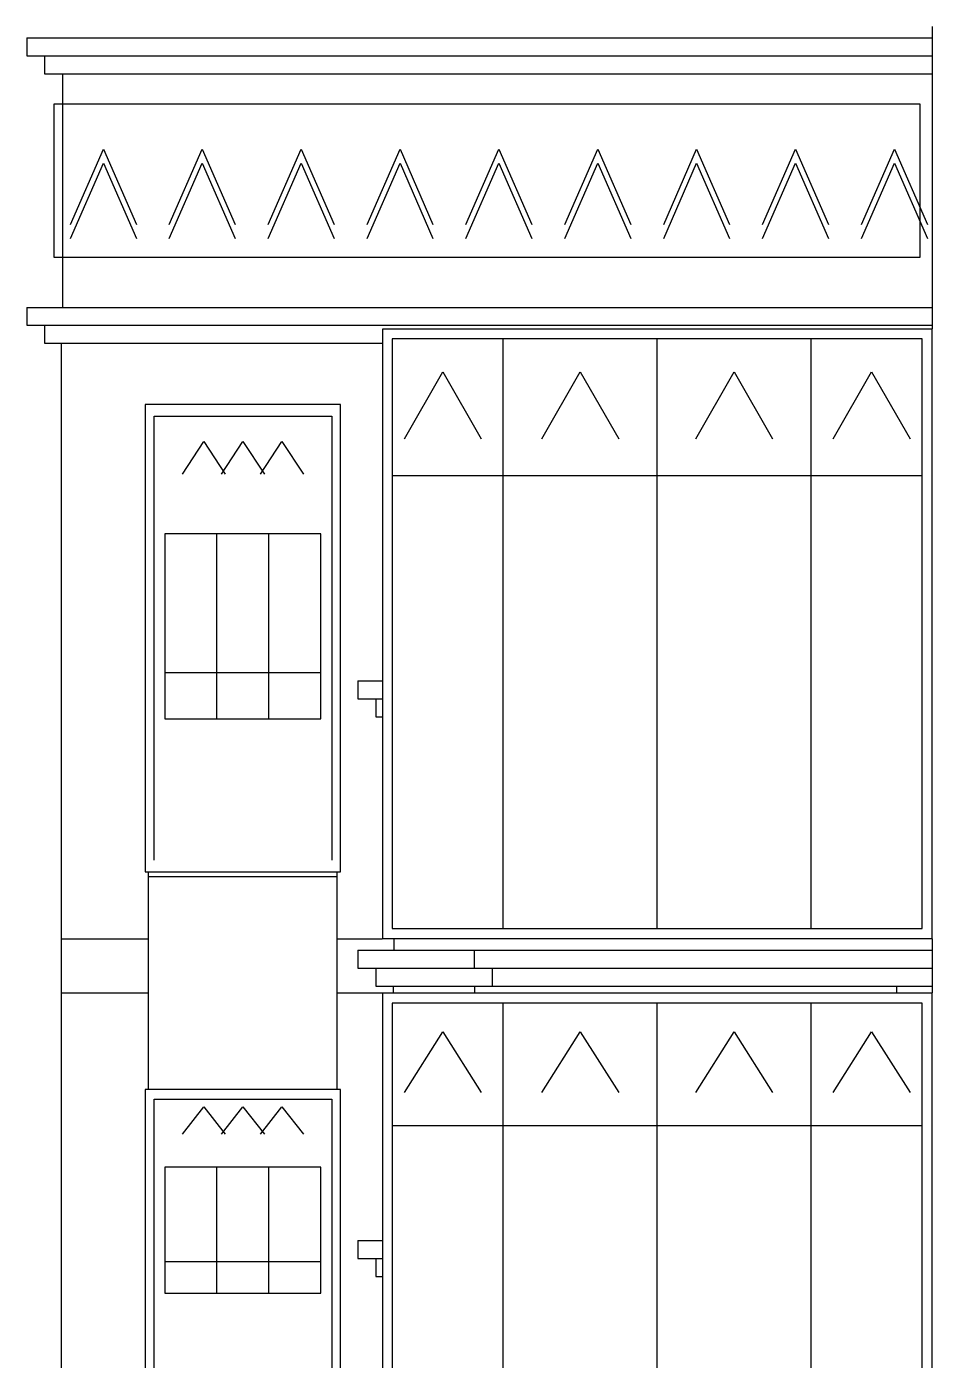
# Model space of a CAD drawing. Header units: inches. Extents: x 330 to 519, y 1494 to 1608.
# Drawn here: x 333.9 to 372.4, y 1533.4 to 1590.1 of the extents above; entities that cross this region are included whole.
import ezdxf

# ---------------------------------------------------------------- set-up
doc = ezdxf.new("R2010")
doc.units = ezdxf.units.IN
doc.header["$MEASUREMENT"] = 0
for name, color, linetype, lineweight in [('01_EXISTING_RETAINED', 7, 'Continuous', 25), ('02_NEW_FACADE', 7, 'Continuous', 25), ('03_NEW_WINDOWS', 7, 'Continuous', 25), ('04_GLAZED_ENCLOSURES', 7, 'Continuous', 25)]:
    doc.layers.add(name, color=color, linetype=linetype, lineweight=lineweight)

# ---------------------------------------------------------------- blocks, each defined once
blk = doc.blocks.new('A_ENCLOSURE_01')
at = {"layer": '04_GLAZED_ENCLOSURES'}
for points in [[(11.675, -11.72), (11.675, 11.72), (-11.675, 11.72), (-11.675, -11.72)], [(11.255, -11.3), (11.255, 11.3), (-11.255, 11.3), (-11.255, -11.3)]]:
    blk.add_lwpolyline(points, close=True, dxfattribs=at)
for points in [[(-6.538, -11.3), (-6.538, 11.3)], [(0, -11.3), (0, 11.3)], [(6.538, -11.3), (6.538, 11.3)], [(-10.741, 7.5008), (-9.1065, 10.0792), (-7.472, 7.5008)], [(-4.9035, 7.5008), (-3.269, 10.0792), (-1.6345, 7.5008)], [(1.6345, 7.5008), (3.269, 10.0792), (4.9035, 7.5008)], [(7.472, 7.5008), (9.1065, 10.0792), (10.741, 7.5008)], [(-11.255, 6.0944), (11.255, 6.0944)]]:
    blk.add_lwpolyline(points, dxfattribs=at)
blk = doc.blocks.new('A_ENCLOSURE_02')
at = {"layer": '04_GLAZED_ENCLOSURES'}
for points in [[(11.675, -12.945), (11.675, 12.945), (-11.675, 12.945), (-11.675, -12.945)], [(11.255, -12.525), (11.255, 12.525), (-11.255, 12.525), (-11.255, -12.525)]]:
    blk.add_lwpolyline(points, close=True, dxfattribs=at)
for points in [[(-6.538, -12.525), (-6.538, 12.525)], [(0, -12.525), (0, 12.525)], [(6.538, -12.525), (6.538, 12.525)], [(-10.741, 8.2848), (-9.1065, 11.1327), (-7.472, 8.2848)], [(-4.9035, 8.2848), (-3.269, 11.1327), (-1.6345, 8.2848)], [(1.6345, 8.2848), (3.269, 11.1327), (4.9035, 8.2848)], [(7.472, 8.2848), (9.1065, 11.1327), (10.741, 8.2848)], [(-11.255, 6.7314), (11.255, 6.7314)]]:
    blk.add_lwpolyline(points, dxfattribs=at)
blk = doc.blocks.new('A_WINDOW_01')
at = {"layer": '03_NEW_WINDOWS'}
for points in [[(4.145, -9.925), (4.145, 9.925), (-4.145, 9.925), (-4.145, -9.925)], [(3.316, -3.425), (3.316, 4.43), (-3.316, 4.43), (-3.316, -3.425)]]:
    blk.add_lwpolyline(points, close=True, dxfattribs=at)
for points in [[(-3.772, -9.429), (-3.772, 9.429), (3.772, 9.429), (3.772, -9.429)], [(-2.57, 6.956), (-1.658, 8.346), (-0.746, 6.956)], [(-0.912, 6.956), (0, 8.346), (0.912, 6.956)], [(0.746, 6.956), (1.658, 8.346), (2.57, 6.956)], [(-1.105, -3.425), (-1.105, 4.43)], [(1.105, -3.425), (1.105, 4.43)], [(-3.316, -1.461), (3.316, -1.461)]]:
    blk.add_lwpolyline(points, dxfattribs=at)
blk = doc.blocks.new('A_WINDOW_02')
at = {"layer": '03_NEW_WINDOWS'}
for points in [[(4.145, -8.275), (4.145, 8.275), (-4.145, 8.275), (-4.145, -8.275)], [(3.316, -0.375), (3.316, 4.965), (-3.316, 4.965), (-3.316, -0.375)]]:
    blk.add_lwpolyline(points, close=True, dxfattribs=at)
for points in [[(-3.772, -7.861), (-3.772, 7.861), (3.772, 7.861), (3.772, -7.861)], [(-2.57, 6.372), (-1.658, 7.53), (-0.746, 6.372)], [(-0.912, 6.372), (0, 7.53), (0.912, 6.372)], [(0.746, 6.372), (1.658, 7.53), (2.57, 6.372)], [(-1.105, -0.375), (-1.105, 4.965)], [(1.105, -0.375), (1.105, 4.965)], [(-3.316, 0.96), (3.316, 0.96)]]:
    blk.add_lwpolyline(points, dxfattribs=at)

msp = doc.modelspace()

# ---------------------------------------------------------------- linework, layer by layer
at = {"layer": '01_EXISTING_RETAINED'}
for p, q in [((372.411, 1590.099), (372.411, 1577.267)), ((333.941, 1589.627), (372.411, 1589.627)), ((333.941, 1589.627), (333.941, 1588.863)), ((333.941, 1588.863), (372.411, 1588.863)), ((334.704, 1588.863), (334.704, 1588.1)), ((334.704, 1588.1), (372.411, 1588.1)), ((335.467, 1588.1), (335.467, 1578.175)), ((333.941, 1578.175), (372.411, 1578.175)), ((333.941, 1578.175), (333.941, 1577.412)), ((333.941, 1577.412), (372.411, 1577.412)), ((334.704, 1577.412), (334.704, 1576.649)), ((334.704, 1576.649), (349.03, 1576.649)), ((335.406, 1576.649), (335.406, 1494.711)), ((348.013, 1562.311), (348.013, 1561.548)), ((348.013, 1562.311), (349.03, 1562.311)), ((348.013, 1561.548), (349.03, 1561.548)), ((348.777, 1561.548), (348.777, 1560.785)), ((348.777, 1560.785), (349.03, 1560.785)), ((339.096, 1554.185), (339.096, 1544.965)), ((347.112, 1554.185), (347.112, 1544.965)), ((339.096, 1553.997), (347.112, 1553.997)), ((335.406, 1551.346), (339.096, 1551.346)), ((347.112, 1551.346), (349.036, 1551.346)), ((349.54, 1551.34), (349.54, 1550.86)), ((372.411, 1551.343), (372.411, 1549.057)), ((348.013, 1550.86), (348.013, 1550.097)), ((348.013, 1550.86), (372.411, 1550.86)), ((352.955, 1550.86), (352.955, 1550.097)), ((348.013, 1550.097), (372.411, 1550.097)), ((348.777, 1550.097), (348.777, 1549.333)), ((353.718, 1550.097), (353.718, 1549.333)), ((335.406, 1549.056), (339.096, 1549.056)), ((347.112, 1549.056), (349.038, 1549.056)), ((348.777, 1549.333), (372.411, 1549.333)), ((349.508, 1549.333), (349.508, 1549.06)), ((352.959, 1549.333), (352.959, 1549.06)), ((370.884, 1549.333), (370.884, 1549.06)), ((348.013, 1538.531), (348.013, 1537.768)), ((348.013, 1538.531), (349.03, 1538.531)), ((348.013, 1537.768), (349.03, 1537.768)), ((348.777, 1537.768), (348.777, 1537.004)), ((348.777, 1537.004), (349.03, 1537.004))]:
    msp.add_line(p, q, dxfattribs=at)
at = {"layer": '02_NEW_FACADE'}
msp.add_lwpolyline([(371.9, 1580.3), (371.9, 1586.8), (335.1, 1586.8), (335.1, 1580.3)], close=True, dxfattribs=at)
for points in [[(335.8, 1581.7), (337.2, 1584.9), (338.6, 1581.7)], [(340, 1581.7), (341.4, 1584.9), (342.8, 1581.7)], [(344.2, 1581.7), (345.6, 1584.9), (347, 1581.7)], [(348.4, 1581.7), (349.8, 1584.9), (351.2, 1581.7)], [(352.6, 1581.7), (354, 1584.9), (355.4, 1581.7)], [(356.8, 1581.7), (358.2, 1584.9), (359.6, 1581.7)], [(361, 1581.7), (362.4, 1584.9), (363.8, 1581.7)], [(365.2, 1581.7), (366.6, 1584.9), (368, 1581.7)], [(369.4, 1581.7), (370.8, 1584.9), (372.2, 1581.7)], [(335.8, 1581.1), (337.2, 1584.3), (338.6, 1581.1)], [(340, 1581.1), (341.4, 1584.3), (342.8, 1581.1)], [(344.2, 1581.1), (345.6, 1584.3), (347, 1581.1)], [(348.4, 1581.1), (349.8, 1584.3), (351.2, 1581.1)], [(352.6, 1581.1), (354, 1584.3), (355.4, 1581.1)], [(356.8, 1581.1), (358.2, 1584.3), (359.6, 1581.1)], [(361, 1581.1), (362.4, 1584.3), (363.8, 1581.1)], [(365.2, 1581.1), (366.6, 1584.3), (368, 1581.1)], [(369.4, 1581.1), (370.8, 1584.3), (372.2, 1581.1)]]:
    msp.add_lwpolyline(points, dxfattribs=at)

# ---------------------------------------------------------------- block references
at = {"layer": '03_NEW_WINDOWS'}
for name, p in [('A_WINDOW_01', (343.125, 1564.125)), ('A_WINDOW_02', (343.125, 1536.675))]:
    msp.add_blockref(name, p, dxfattribs=at)
at = {"layer": '04_GLAZED_ENCLOSURES'}
for name, p in [('A_ENCLOSURE_02', (360.725, 1564.305)), ('A_ENCLOSURE_01', (360.725, 1537.32))]:
    msp.add_blockref(name, p, dxfattribs=at)

doc.saveas('drawing.dxf')
